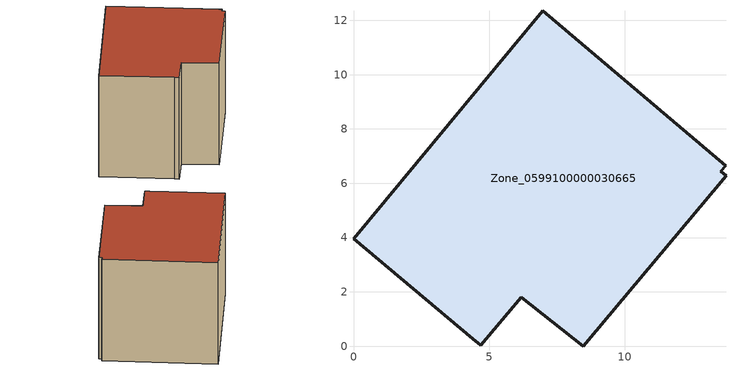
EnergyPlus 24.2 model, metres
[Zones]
Zone_0599100000030665
 floor ground (C_G): 0,3.95 6.98,12.35 13.71,6.65 13.54,6.45 13.72,6.28 8.46,0 6.18,1.8 4.68,0.03 4.4,0.27 z0
 wall outside (C_F): 6.98,12.35 0,3.95 4.4,0.27 4.68,0.03 6.18,1.8 8.46,0 13.72,6.28 13.54,6.45 13.71,6.65 6.98,12.35 z0:8.78
 roof outside (C_R): 4.68,0.03 6.18,1.8 8.46,0 13.72,6.28 13.54,6.45 13.71,6.65 6.98,12.35 0,3.95 4.4,0.27 z8.78
[BUILDING]
Pand.0599100000030665: North Axis=0; Terrain=City; Loads Convergence Tolerance Value=0.04; Temperature Convergence Tolerance Value=0.4; Solar Distribution=FullExterior; Maximum Number of Warmup Days=25; Minimum Number of Warmup Days=1
[Site:Location]
Rotterdam.The.Hague.AP_ZH_NLD Design_Conditions: Latitude=51.96; Longitude=4.45; Time Zone=1; Elevation=-4.5
[SITE:GROUNDTEMPERATURE:BUILDINGSURFACE]
18, 18, 18, 18, 18, 18, 18, 18, 18, 18, 18, 18
[MATERIAL] Thermal Absorptance=0.9; Solar Absorptance=0.7; Visible Absorptance=0.7
Name | Roughness | Thickness | Conductivity | Density | Specific Heat
G.TC.1946-1964 | MediumSmooth | 0.15 | 1 | 540 | 1210
F.TC.1946-1964 | Rough | 0.3 | 0.857143 | 1920 | 840
R.TC.1946-1964 | MediumRough | 0.2 | 0.235294 | 1500 | 1000
[CONSTRUCTION]
C_G: G.TC.1946-1964
C_F: F.TC.1946-1964
C_R: R.TC.1946-1964
[ZONE]
Zone_0599100000030665: Type=1; Multiplier=1; Ceiling Height=Autocalculate; Volume=Autocalculate; Floor Area=autocalculate; Part of Total Floor Area=Yes
[ZONEINFILTRATION:DESIGNFLOWRATE]
Infil_Zone_0599100000030665: Zone or ZoneList or Space or SpaceList=Zone_0599100000030665; Schedule=AlwaysOn; Design Flow Rate Calculation Method=Flow/Area; Flow Rate per Floor Area=0.003; Constant Term Coefficient=1; Temperature Term Coefficient=0; Velocity Term Coefficient=0; Velocity Squared Term Coefficient=0
[HVACTEMPLATE:ZONE:IDEALLOADSAIRSYSTEM]
Zone_0599100000030665: Maximum Heating Supply Air Temperature=50; Minimum Cooling Supply Air Temperature=13; Maximum Heating Supply Air Humidity Ratio=0.0156; Minimum Cooling Supply Air Humidity Ratio=0.0077; Heating Limit=NoLimit; Cooling Limit=NoLimit; Dehumidification Control Type=ConstantSensibleHeatRatio; Cooling Sensible Heat Ratio=0.7; Dehumidification Setpoint=60; Humidification Control Type=None; Humidification Setpoint=30; Outdoor Air Method=None; Outdoor Air Flow Rate per Person=0.00944; Outdoor Air Flow Rate per Zone Floor Area=0; Outdoor Air Flow Rate per Zone=0; Demand Controlled Ventilation Type=None; Outdoor Air Economizer Type=NoEconomizer; Heat Recovery Type=None; Sensible Heat Recovery Effectiveness=0.7; Latent Heat Recovery Effectiveness=0.65
[ZONECONTROL:THERMOSTAT]
ThermostatControl_Zone_0599100000030665: Zone or ZoneList=Zone_0599100000030665; Control Type Schedule=DualSetpointControlType; Control 1=Thermostat_Zone_0599100000030665; Temperature Difference Between Cutout And Setpoint=0
[THERMOSTATSETPOINT:DUALSETPOINT]
Thermostat_Zone_0599100000030665: Heating Setpoint Temperature Schedule=HeatingSetpoint_Zone_0599100000030665; Cooling Setpoint Temperature Schedule=CoolingSetpoint_Zone_0599100000030665
[SCHEDULE:COMPACT]
HeatingSetpoint_Zone_0599100000030665: Through: 12/31, For: AllDays, Until: 24:00, 21
CoolingSetpoint_Zone_0599100000030665: Through: 12/31, For: AllDays, Until: 24:00, 24
DualSetpointControlType: Through: 12/31, For: AllDays, Until: 24:00, 4
AlwaysOn: Through: 12/31, For: AllDays, Until: 24:00, 1
